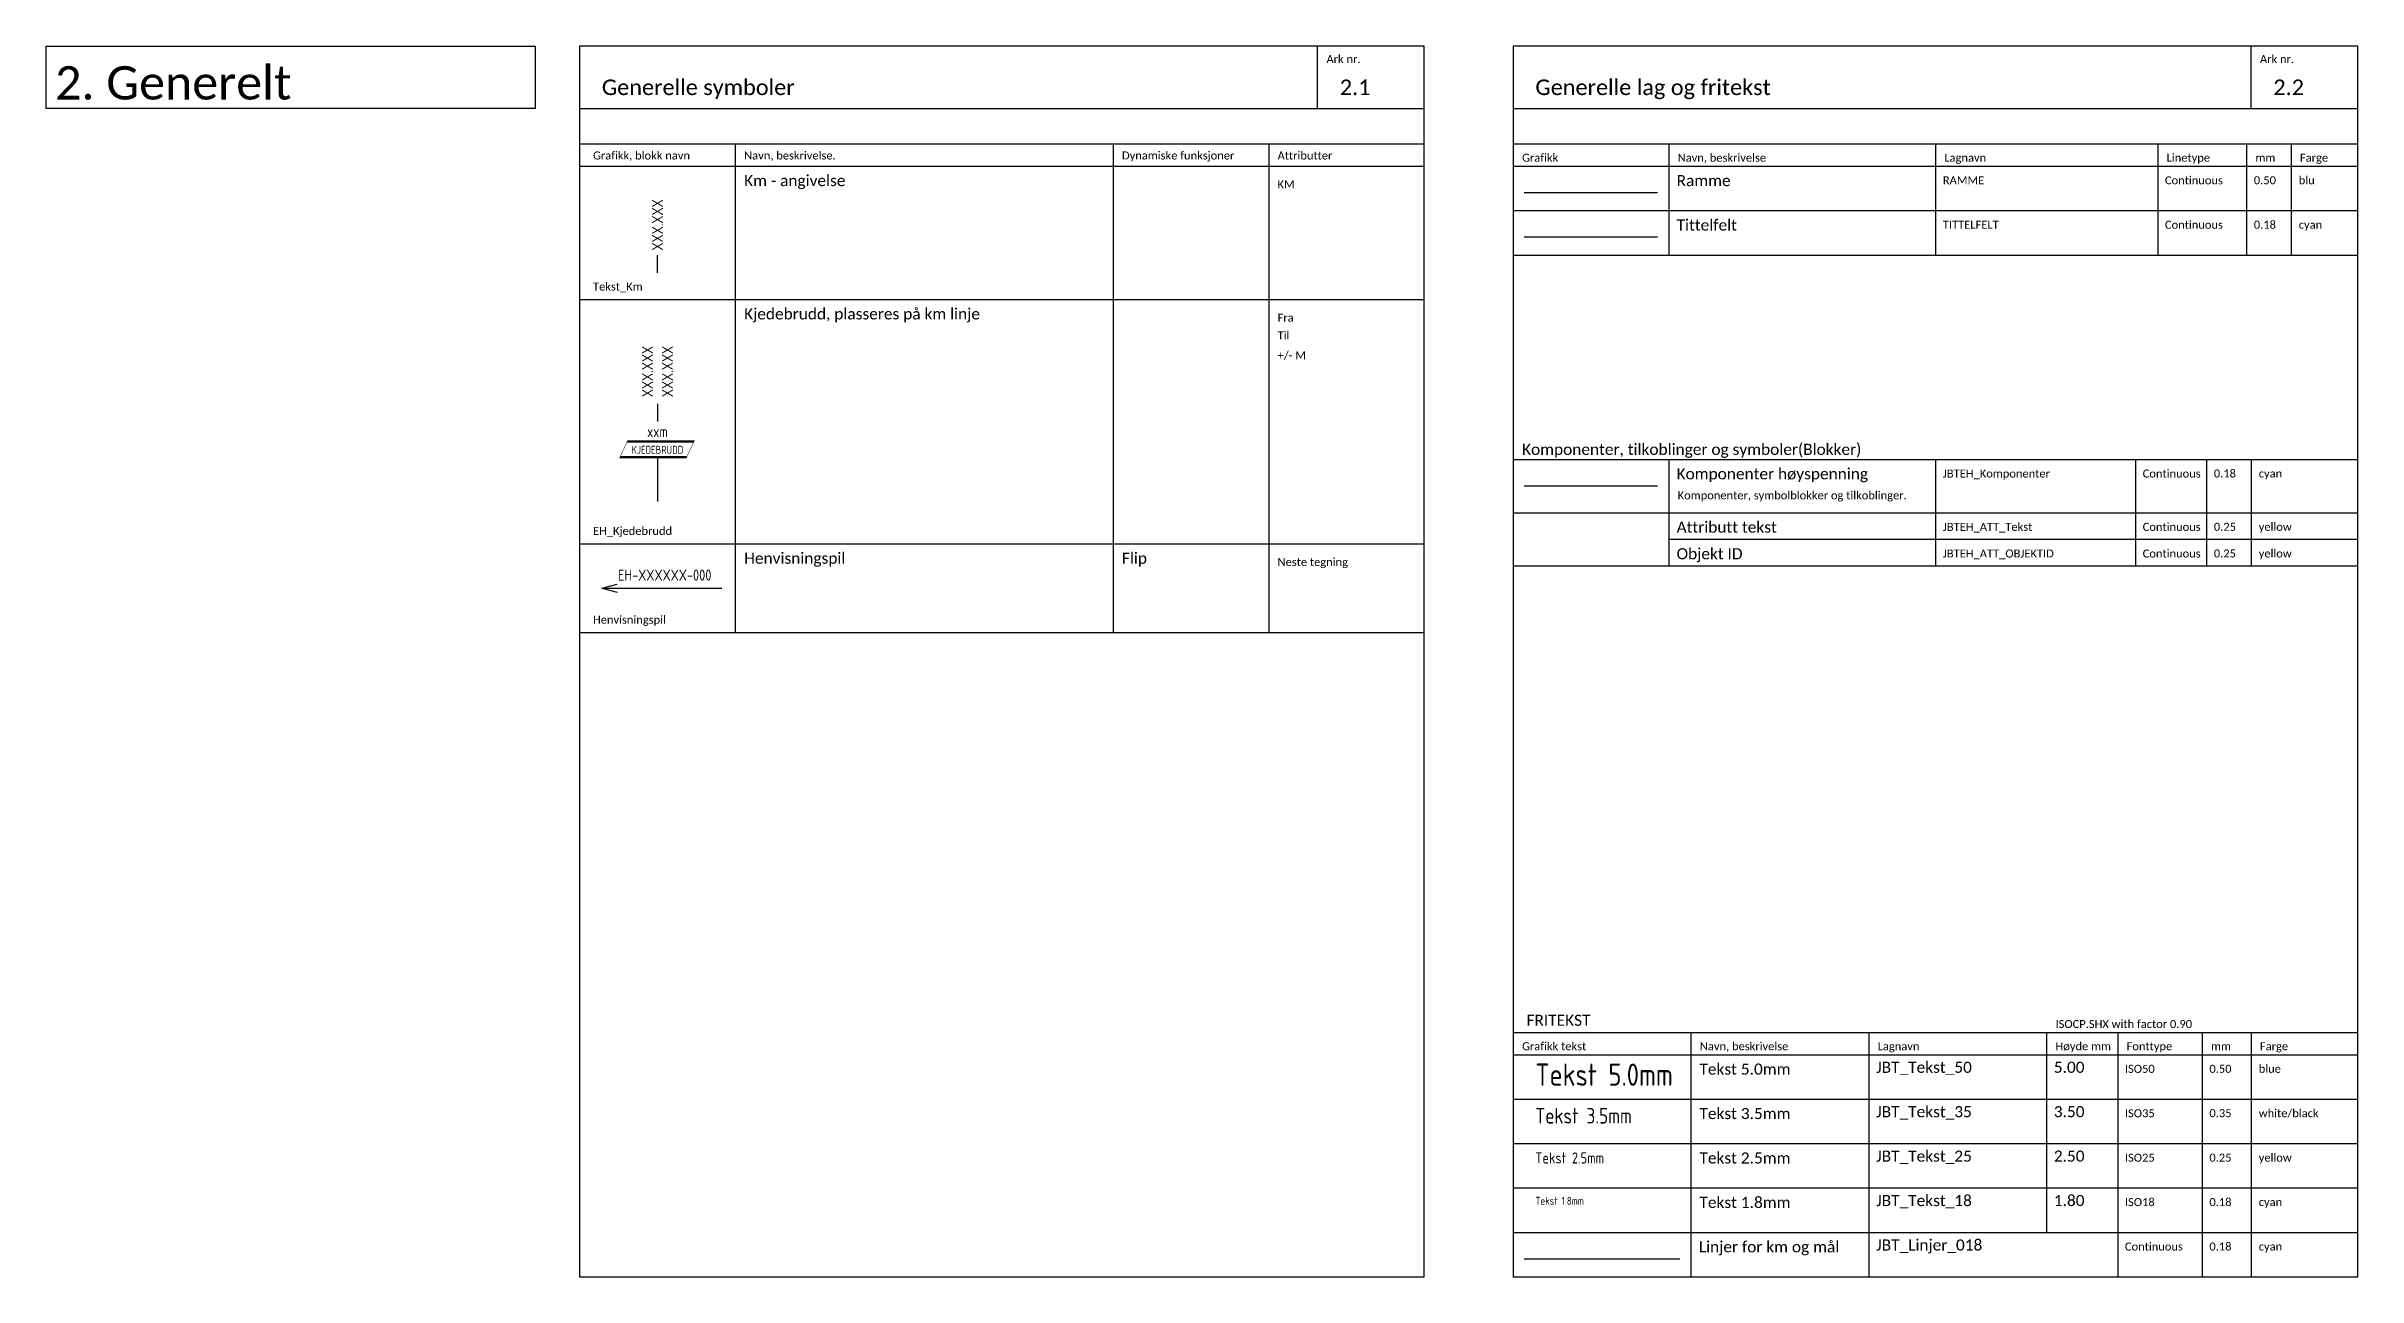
# Model space of a CAD drawing. Header units: millimetres. Extents: x -120 to 1240, y -2156 to 277.
# Drawn here: x -120 to 400, y -307 to -30 of the extents above; entities that cross this region are included whole.
import ezdxf
from ezdxf.enums import TextEntityAlignment as Align

# ---------------------------------------------------------------- set-up
doc = ezdxf.new("R2010")
doc.units = ezdxf.units.MM
for name, color, linetype in [('JBT_Linjer_018', 4, 'Continuous'), ('JBT_Tekst_18', 4, 'Continuous'), ('JBT_Tekst_25', 2, 'Continuous'), ('JBT_Tekst_35', 7, 'Continuous'), ('JBT_Tekst_50', 5, 'Continuous'), ('JBTEH_Komponenter', 4, 'Continuous'), ('RAMME', 5, 'Continuous'), ('RAMME SYMBOLER', 4, 'Continuous'), ('RAMME TEKST', 7, 'Continuous'), ('TITTELFELT', 4, 'Continuous')]:
    doc.layers.add(name, color=color, linetype=linetype)
doc.styles.add('Calibri', font='calibri.ttf')
doc.styles.add('ISO18', font='isocp.shx', dxfattribs={"width": 0.9, "height": 1.8})
doc.styles.add('ISO25', font='isocp.shx', dxfattribs={"width": 0.9, "height": 2.5})
doc.styles.add('ISO35', font='isocp.shx', dxfattribs={"width": 0.9, "height": 3.5})
doc.styles.add('ISO50', font='isocp.shx', dxfattribs={"width": 0.9, "height": 5})

# ---------------------------------------------------------------- blocks, each defined once
blk = doc.blocks.new('Tekst_Km')
at = {"layer": 'JBT_Linjer_018'}
blk.add_line((0, -4), (0, 0), dxfattribs=at)
at = {"style": 'ISO25', "width": 0.9}
blk.add_attdef('KM', text='', height=2.5, rotation=90, dxfattribs=at).set_placement((0, 1), align=Align.MIDDLE_LEFT)
blk = doc.blocks.new('*U163')
at = {"layer": 'JBT_Linjer_018'}
for q in [(3.4, 0.91), (27, 0), (3.4, -0.91)]:
    blk.add_line((0, 0), q, dxfattribs=at)
at = {"style": 'ISO25', "width": 0.9}
blk.add_attdef('HENVISING', text='', height=2.5, dxfattribs=at).set_placement((26.66, 4.2), align=Align.TOP_RIGHT)
blk = doc.blocks.new('EH_Kjedebrudd')
at = {"color": 4}
for p, q in [((0, 0), (0, -4)), ((0, -12), (0, -22))]:
    blk.add_line(p, q, dxfattribs=at)
blk.add_lwpolyline([(-8.43, -12, 0.5, 0.5, 0), (6.57, -12, 0.1, 0.1, 0), (8.2, -8.5, 0.5, 0.5, 0), (-6.8, -8.5, 0.1, 0.1, 0)], format="xyseb", close=True)
at = {"color": 4, "linetype": 'ByBlock', "style": 'ISO25', "width": 0.9}
blk.add_text('KJEDEBRUDD', height=1.8, dxfattribs=at).set_placement((0, -11.25), align=Align.CENTER)
at = {"color": 2, "style": 'ISO25', "width": 0.9}
for tag, p in [('KB-FRA', (-2.25, 1.5)), ('KB-TIL', (2.25, 1.5))]:
    blk.add_attdef(tag, text='', height=2.5, rotation=90, dxfattribs=at).set_placement(p, align=Align.MIDDLE_LEFT)
blk.add_attdef('KB-M', text='', height=2.5, dxfattribs=at).set_placement((0, -7.5), align=Align.CENTER)

msp = doc.modelspace()

# ---------------------------------------------------------------- linework, layer by layer
at = {"layer": 'JBT_Linjer_018'}
msp.add_line((247.5, -303), (212.5, -303), dxfattribs=at)
at = {"layer": 'JBTEH_Komponenter'}
msp.add_line((242.5, -129), (212.5, -129), dxfattribs=at)
at = {"layer": 'RAMME'}
msp.add_line((242.5, -63), (212.5, -63), dxfattribs=at)
for points in [[(-120, -30), (-10, -30), (-10, -44), (-120, -44)], [(190, -30), (0, -30), (0, -307), (190, -307)], [(400, -30), (210, -30), (210, -307), (400, -307)]]:
    msp.add_lwpolyline(points, close=True, dxfattribs=at)
for points in [[(0, -44), (190, -44)], [(210, -44), (400, -44)]]:
    msp.add_lwpolyline(points, dxfattribs=at)
at = {"layer": 'RAMME SYMBOLER'}
for p, q in [((166, -44), (166, -30)), ((376, -44), (376, -30)), ((0, -52), (190, -52)), ((35, -52), (35, -162)), ((120, -52), (120, -162)), ((155, -52), (155, -162)), ((210, -52), (400, -52)), ((245, -52), (245, -77)), ((305, -52), (305, -77)), ((355, -52), (355, -77)), ((375, -52), (375, -77)), ((385, -52), (385, -77)), ((0, -57), (190, -57)), ((210, -57), (400, -57)), ((210, -67), (400, -67)), ((210, -77), (400, -77)), ((0, -87), (190, -87)), ((210, -123), (400, -123)), ((245, -123), (245, -147)), ((305, -123), (305, -147)), ((350, -123), (350, -147)), ((366, -123), (366, -147)), ((376, -123), (376, -147)), ((210, -135), (400, -135)), ((0, -142), (190, -142)), ((245, -141), (400, -141)), ((210, -147), (400, -147)), ((0, -162), (190, -162)), ((210, -252), (400, -252)), ((250, -252), (250, -297)), ((290, -252), (290, -297)), ((330, -252), (330, -297)), ((346, -252), (346, -297)), ((365, -252), (365, -297)), ((376, -252), (376, -297)), ((210, -257), (400, -257)), ((250, -257), (250, -297)), ((210, -267), (400, -267)), ((210, -277), (400, -277)), ((210, -287), (400, -287)), ((210, -297), (400, -297)), ((250, -297), (250, -307)), ((290, -297), (290, -307)), ((346, -297), (346, -307)), ((365, -297), (365, -307)), ((376, -297), (376, -307))]:
    msp.add_line(p, q, dxfattribs=at)
at = {"layer": 'TITTELFELT'}
msp.add_line((242.5, -73), (212.5, -73), dxfattribs=at)

# ---------------------------------------------------------------- block references
at = {"layer": 'JBT_Linjer_018'}
msp.add_blockref('EH_Kjedebrudd', (17.5, -110.5), dxfattribs=at).add_auto_attribs({'KB-FRA': 'XXX.XXX', 'KB-TIL': 'XXX.XXX', 'KB-M': 'xxm'})
at = {"layer": 'JBT_Tekst_25'}
msp.add_blockref('Tekst_Km', (17.5, -77), dxfattribs=at).add_auto_attribs({'KM': 'XXX.XXX'})
ref = msp.add_blockref('*U163', (5, -152), dxfattribs=at)
ref.add_attrib('HENVISING_001', 'EH-XXXXXX-000', (8.6, -150.3), dxfattribs={"layer": '0', "height": 2.5, "style": 'ISO25', "width": 0.9})

# ---------------------------------------------------------------- texts
at = {"layer": 'JBT_Tekst_18', "linetype": 'ByBlock', "insert": (215, -289), "char_height": 1.8, "attachment_point": 1, "style": 'ISO18'}
msp.add_mtext_dynamic_manual_height_columns('Tekst 1.8mm', width=46, gutter_width=6.5, heights=[0], dxfattribs=at)
at = {"layer": 'JBT_Tekst_25', "insert": (215, -279), "char_height": 2.5, "attachment_point": 1, "style": 'ISO25'}
msp.add_mtext_dynamic_manual_height_columns('Tekst 2.5mm', width=46, gutter_width=6.5, heights=[0], dxfattribs=at)
at = {"layer": 'JBT_Tekst_35', "insert": (215, -269), "char_height": 3.5, "attachment_point": 1, "style": 'ISO35'}
msp.add_mtext_dynamic_manual_height_columns('Tekst 3.5mm', width=46, gutter_width=6.5, heights=[0], dxfattribs=at)
at = {"layer": 'JBT_Tekst_50', "insert": (215, -259), "char_height": 5, "attachment_point": 1, "style": 'ISO50'}
msp.add_mtext_dynamic_manual_height_columns('Tekst 5.0mm', width=46, gutter_width=6.5, heights=[0], dxfattribs=at)
at = {"layer": 'RAMME TEKST', "style": 'Calibri'}
for s, height, p in [('2. Generelt', 7.5, (-118, -42)), ('KM', 1.8, (157, -62)), ('Ramme', 2.5, (246.77, -61.5)), ('Tittelfelt', 2.5, (246.77, -71.5)), ('Tekst_Km', 1.8, (3, -85)), ('Kjedebrudd, plasseres på km linje', 2.5, (37, -91.5)), ('Fra', 1.8, (157, -92)), ('Til', 1.8, (157, -96)), ('+/- M', 1.8, (157, -100.5)), ('Komponenter, tilkoblinger og symboler(Blokker)', 2.5, (212, -122)), ('Komponenter høyspenning', 2.5, (246.77, -127.5)), ('EH_Kjedebrudd', 1.8, (3, -140)), ('Attributt tekst', 2.5, (246.77, -139.5)), ('Henvisningspil', 2.5, (37, -146.5)), ('Neste tegning', 1.8, (157, -147)), ('Objekt ID', 2.5, (246.77, -145.5)), ('Henvisningspil', 1.8, (3, -160)), ('Tekst 5.0mm', 2.5, (251.9, -261.5)), ('JBT_Tekst_50', 2.5, (291.66, -261.09)), ('5.00', 2.5, (331.62, -261.08)), ('Tekst 3.5mm', 2.5, (251.9, -271.5)), ('JBT_Tekst_35', 2.5, (291.66, -271.09)), ('3.50', 2.5, (331.62, -271.08)), ('Tekst 2.5mm', 2.5, (251.9, -281.5)), ('JBT_Tekst_25', 2.5, (291.66, -281.09)), ('2.50', 2.5, (331.62, -281.08)), ('Tekst 1.8mm', 2.5, (251.9, -291.5)), ('JBT_Tekst_18', 2.5, (291.66, -291.09)), ('1.80', 2.5, (331.62, -291.08)), ('Linjer for km og mål', 2.5, (251.77, -301.5)), ('JBT_Linjer_018', 2.5, (291.66, -301.09))]:
    msp.add_text(s, height=height, dxfattribs=at).set_placement(p)
at = {"layer": 'RAMME TEKST', "linetype": 'ByBlock', "style": 'Calibri'}
for s, height, p in [('Ark nr.', 1.8, (168, -33.8)), ('Ark nr.', 1.8, (378, -33.8)), ('Generelle symboler', 3.5, (5, -41)), ('2.1', 3.5, (171, -41)), ('Generelle lag og fritekst', 3.5, (215, -41)), ('2.2', 3.5, (381, -41)), ('Grafikk, blokk navn', 1.8, (3, -55.5)), ('Navn, beskrivelse. ', 1.8, (37, -55.5)), ('Dynamiske funksjoner', 1.8, (122, -55.5)), ('Attributter', 1.8, (157, -55.5)), ('Grafikk', 1.8, (212, -56)), ('Navn, beskrivelse', 1.8, (247, -56)), ('Lagnavn', 1.8, (307, -56)), ('Linetype', 1.8, (357, -56)), ('mm', 1.8, (376.98, -56)), ('Farge', 1.8, (387, -56)), ('RAMME', 1.8, (306.66, -61.09)), ('Continuous', 1.8, (356.62, -61.09)), ('0.50', 1.8, (376.62, -61.08)), ('blu', 1.8, (386.72, -61.08)), ('TITTELFELT', 1.8, (306.66, -71.09)), ('Continuous', 1.8, (356.62, -71.09)), ('0.18', 1.8, (376.62, -71.08)), ('cyan', 1.8, (386.72, -71.08)), ('JBTEH_Komponenter', 1.8, (306.66, -127.09)), ('Continuous', 1.8, (351.62, -127.09)), ('0.18', 1.8, (367.62, -127.08)), ('cyan', 1.8, (377.72, -127.08)), ('Komponenter, symbolblokker og tilkoblinger.  ', 1.8, (247, -132)), ('JBTEH_ATT_Tekst', 1.8, (306.66, -139.09)), ('Continuous', 1.8, (351.62, -139.09)), ('0.25', 1.8, (367.62, -139.08)), ('yellow', 1.8, (377.72, -139.08)), ('JBTEH_ATT_OBJEKTID', 1.8, (306.66, -145.09)), ('Continuous', 1.8, (351.62, -145.09)), ('0.25', 1.8, (367.62, -145.08)), ('yellow', 1.8, (377.72, -145.08)), ('FRITEKST', 2.5, (213, -250.5)), ('ISOCP.SHX with factor 0.90', 1.8, (332, -251)), ('Grafikk tekst', 1.8, (212, -256)), ('Navn, beskrivelse', 1.8, (252, -256)), ('Lagnavn', 1.8, (292, -256)), ('Høyde mm', 1.8, (332, -256)), ('Fonttype', 1.8, (348, -256)), ('mm', 1.8, (366.98, -256)), ('Farge', 1.8, (378, -256)), ('ISO50', 1.8, (347.62, -261.09)), ('0.50', 1.8, (366.62, -261.08)), ('blue', 1.8, (377.72, -261.08)), ('ISO35', 1.8, (347.62, -271.09)), ('0.35', 1.8, (366.62, -271.08)), ('white/black', 1.8, (377.72, -271.08)), ('ISO25', 1.8, (347.62, -281.09)), ('0.25', 1.8, (366.62, -281.08)), ('yellow', 1.8, (377.72, -281.08)), ('ISO18', 1.8, (347.62, -291.09)), ('0.18', 1.8, (366.62, -291.08)), ('cyan', 1.8, (377.72, -291.08)), ('Continuous', 1.8, (347.62, -301.09)), ('0.18', 1.8, (366.62, -301.08)), ('cyan', 1.8, (377.72, -301.08))]:
    msp.add_text(s, height=height, dxfattribs=at).set_placement(p)
at = {"layer": 'RAMME TEKST', "insert": (37, -59), "char_height": 2.5, "width": 39.6865, "attachment_point": 1, "style": 'Calibri'}
msp.add_mtext('Km - angivelse', dxfattribs=at)
at = {"layer": 'RAMME TEKST', "linetype": 'ByBlock', "insert": (122, -144), "char_height": 2.5, "width": 33, "attachment_point": 1, "style": 'Calibri'}
msp.add_mtext('Flip', dxfattribs=at)

doc.saveas('drawing.dxf')
